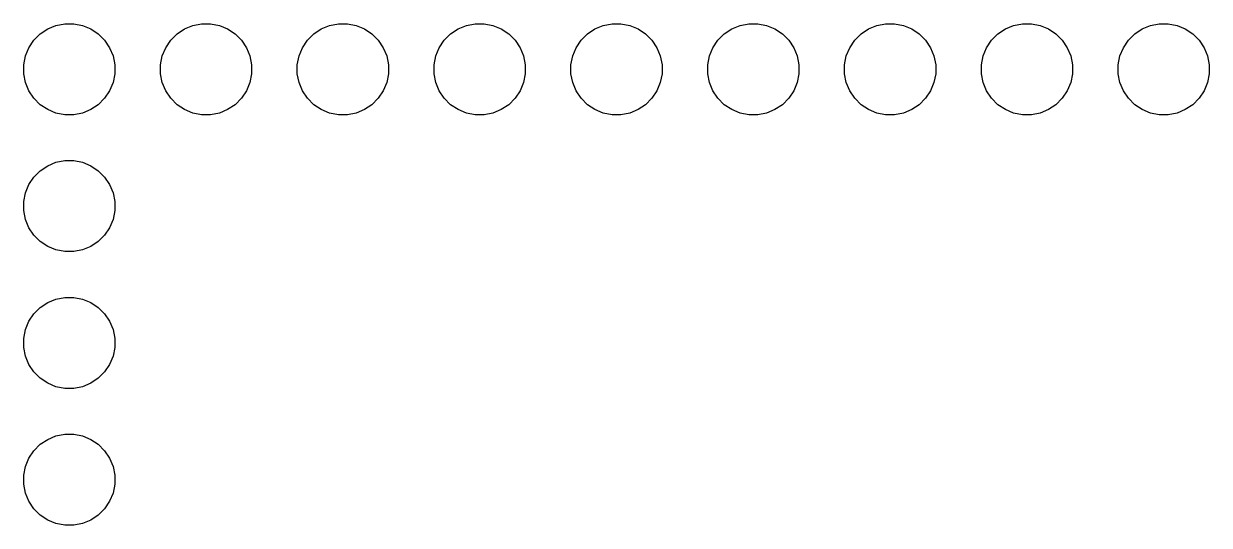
# Model space of a CAD drawing. Header units: millimetres. Extents: x 71 to 173, y -157 to -95.
# Drawn here: x 151.45 to 173.47, y -124.57 to -115.25 of the extents above; entities that cross this region are included whole.
import ezdxf

# ---------------------------------------------------------------- set-up
doc = ezdxf.new("R2010")
doc.units = ezdxf.units.MM
doc.layers.add('B.Mask', color=4, linetype='CONTINUOUS', true_color=0x02ffee)

msp = doc.modelspace()

# ---------------------------------------------------------------- linework, layer by layer
at = {"layer": 'B.Mask', "linetype": 'CONTINUOUS'}
for p, q in [((151.899313, -115.350367), (152.053258, -115.286601)), ((152.053258, -115.286601), (152.216685, -115.254093)), ((152.216685, -115.254093), (152.383315, -115.254093)), ((152.383315, -115.254093), (152.546742, -115.286601)), ((152.546742, -115.286601), (152.700687, -115.350367)), ((154.439313, -115.350367), (154.593258, -115.286601)), ((154.593258, -115.286601), (154.756685, -115.254093)), ((154.756685, -115.254093), (154.923315, -115.254093)), ((154.923315, -115.254093), (155.086742, -115.286601)), ((155.086742, -115.286601), (155.240687, -115.350367)), ((156.979313, -115.350367), (157.133258, -115.286601)), ((157.133258, -115.286601), (157.296685, -115.254093)), ((157.296685, -115.254093), (157.463315, -115.254093)), ((157.463315, -115.254093), (157.626742, -115.286601)), ((157.626742, -115.286601), (157.780687, -115.350367)), ((159.519313, -115.350367), (159.673258, -115.286601)), ((159.673258, -115.286601), (159.836685, -115.254093)), ((159.836685, -115.254093), (160.003315, -115.254093)), ((160.003315, -115.254093), (160.166742, -115.286601)), ((160.166742, -115.286601), (160.320687, -115.350367)), ((162.059313, -115.350367), (162.213258, -115.286601)), ((162.213258, -115.286601), (162.376685, -115.254093)), ((162.376685, -115.254093), (162.543315, -115.254093)), ((162.543315, -115.254093), (162.706742, -115.286601)), ((162.706742, -115.286601), (162.860687, -115.350367)), ((164.599313, -115.350367), (164.753258, -115.286601)), ((164.753258, -115.286601), (164.916685, -115.254093)), ((164.916685, -115.254093), (165.083315, -115.254093)), ((165.083315, -115.254093), (165.246742, -115.286601)), ((165.246742, -115.286601), (165.400687, -115.350367)), ((167.139313, -115.350367), (167.293258, -115.286601)), ((167.293258, -115.286601), (167.456685, -115.254093)), ((167.456685, -115.254093), (167.623315, -115.254093)), ((167.623315, -115.254093), (167.786742, -115.286601)), ((167.786742, -115.286601), (167.940687, -115.350367)), ((169.679313, -115.350367), (169.833258, -115.286601)), ((169.833258, -115.286601), (169.996685, -115.254093)), ((169.996685, -115.254093), (170.163315, -115.254093)), ((170.163315, -115.254093), (170.326742, -115.286601)), ((170.326742, -115.286601), (170.480687, -115.350367)), ((172.219313, -115.350367), (172.373258, -115.286601)), ((172.373258, -115.286601), (172.536685, -115.254093)), ((172.536685, -115.254093), (172.703315, -115.254093)), ((172.703315, -115.254093), (172.866742, -115.286601)), ((172.866742, -115.286601), (173.020687, -115.350367)), ((151.550367, -115.699313), (151.642941, -115.560766)), ((151.642941, -115.560766), (151.760766, -115.442941)), ((151.760766, -115.442941), (151.899313, -115.350367)), ((152.700687, -115.350367), (152.839234, -115.442941)), ((152.839234, -115.442941), (152.957059, -115.560766)), ((152.957059, -115.560766), (153.049633, -115.699313)), ((154.090367, -115.699313), (154.182941, -115.560766)), ((154.182941, -115.560766), (154.300766, -115.442941)), ((154.300766, -115.442941), (154.439313, -115.350367)), ((155.240687, -115.350367), (155.379234, -115.442941)), ((155.379234, -115.442941), (155.497059, -115.560766)), ((155.497059, -115.560766), (155.589633, -115.699313)), ((156.630367, -115.699313), (156.722941, -115.560766)), ((156.722941, -115.560766), (156.840766, -115.442941)), ((156.840766, -115.442941), (156.979313, -115.350367)), ((157.780687, -115.350367), (157.919234, -115.442941)), ((157.919234, -115.442941), (158.037059, -115.560766)), ((158.037059, -115.560766), (158.129633, -115.699313)), ((159.170367, -115.699313), (159.262941, -115.560766)), ((159.262941, -115.560766), (159.380766, -115.442941)), ((159.380766, -115.442941), (159.519313, -115.350367)), ((160.320687, -115.350367), (160.459234, -115.442941)), ((160.459234, -115.442941), (160.577059, -115.560766)), ((160.577059, -115.560766), (160.669633, -115.699313)), ((161.710367, -115.699313), (161.802941, -115.560766)), ((161.802941, -115.560766), (161.920766, -115.442941)), ((161.920766, -115.442941), (162.059313, -115.350367)), ((162.860687, -115.350367), (162.999234, -115.442941)), ((162.999234, -115.442941), (163.117059, -115.560766)), ((163.117059, -115.560766), (163.209633, -115.699313)), ((164.250367, -115.699313), (164.342941, -115.560766)), ((164.342941, -115.560766), (164.460766, -115.442941)), ((164.460766, -115.442941), (164.599313, -115.350367)), ((165.400687, -115.350367), (165.539234, -115.442941)), ((165.539234, -115.442941), (165.657059, -115.560766)), ((165.657059, -115.560766), (165.749633, -115.699313)), ((166.790367, -115.699313), (166.882941, -115.560766)), ((166.882941, -115.560766), (167.000766, -115.442941)), ((167.000766, -115.442941), (167.139313, -115.350367)), ((167.940687, -115.350367), (168.079234, -115.442941)), ((168.079234, -115.442941), (168.197059, -115.560766)), ((168.197059, -115.560766), (168.289633, -115.699313)), ((169.330367, -115.699313), (169.422941, -115.560766)), ((169.422941, -115.560766), (169.540766, -115.442941)), ((169.540766, -115.442941), (169.679313, -115.350367)), ((170.480687, -115.350367), (170.619234, -115.442941)), ((170.619234, -115.442941), (170.737059, -115.560766)), ((170.737059, -115.560766), (170.829633, -115.699313)), ((171.870367, -115.699313), (171.962941, -115.560766)), ((171.962941, -115.560766), (172.080766, -115.442941)), ((172.080766, -115.442941), (172.219313, -115.350367)), ((173.020687, -115.350367), (173.159234, -115.442941)), ((173.159234, -115.442941), (173.277059, -115.560766)), ((173.277059, -115.560766), (173.369633, -115.699313)), ((151.486601, -115.853258), (151.550367, -115.699313)), ((153.049633, -115.699313), (153.113399, -115.853258)), ((154.026601, -115.853258), (154.090367, -115.699313)), ((155.589633, -115.699313), (155.653399, -115.853258)), ((156.566601, -115.853258), (156.630367, -115.699313)), ((158.129633, -115.699313), (158.193399, -115.853258)), ((159.106601, -115.853258), (159.170367, -115.699313)), ((160.669633, -115.699313), (160.733399, -115.853258)), ((161.646601, -115.853258), (161.710367, -115.699313)), ((163.209633, -115.699313), (163.273399, -115.853258)), ((164.186601, -115.853258), (164.250367, -115.699313)), ((165.749633, -115.699313), (165.813399, -115.853258)), ((166.726601, -115.853258), (166.790367, -115.699313)), ((168.289633, -115.699313), (168.353399, -115.853258)), ((169.266601, -115.853258), (169.330367, -115.699313)), ((170.829633, -115.699313), (170.893399, -115.853258)), ((171.806601, -115.853258), (171.870367, -115.699313)), ((173.369633, -115.699313), (173.433399, -115.853258)), ((151.454093, -116.016685), (151.486601, -115.853258)), ((153.113399, -115.853258), (153.145907, -116.016685)), ((153.994093, -116.016685), (154.026601, -115.853258)), ((155.653399, -115.853258), (155.685907, -116.016685)), ((156.534093, -116.016685), (156.566601, -115.853258)), ((158.193399, -115.853258), (158.225907, -116.016685)), ((159.074093, -116.016685), (159.106601, -115.853258)), ((160.733399, -115.853258), (160.765907, -116.016685)), ((161.614093, -116.016685), (161.646601, -115.853258)), ((163.273399, -115.853258), (163.305907, -116.016685)), ((164.154093, -116.016685), (164.186601, -115.853258)), ((165.813399, -115.853258), (165.845907, -116.016685)), ((166.694093, -116.016685), (166.726601, -115.853258)), ((168.353399, -115.853258), (168.385907, -116.016685)), ((169.234093, -116.016685), (169.266601, -115.853258)), ((170.893399, -115.853258), (170.925907, -116.016685)), ((171.774093, -116.016685), (171.806601, -115.853258)), ((173.433399, -115.853258), (173.465907, -116.016685)), ((151.454093, -116.183315), (151.454093, -116.016685)), ((151.486601, -116.346742), (151.454093, -116.183315)), ((153.145907, -116.183315), (153.113399, -116.346742)), ((153.145907, -116.016685), (153.145907, -116.183315)), ((153.994093, -116.183315), (153.994093, -116.016685)), ((154.026601, -116.346742), (153.994093, -116.183315)), ((155.685907, -116.183315), (155.653399, -116.346742)), ((155.685907, -116.016685), (155.685907, -116.183315)), ((156.534093, -116.183315), (156.534093, -116.016685)), ((156.566601, -116.346742), (156.534093, -116.183315)), ((158.225907, -116.183315), (158.193399, -116.346742)), ((158.225907, -116.016685), (158.225907, -116.183315)), ((159.074093, -116.183315), (159.074093, -116.016685)), ((159.106601, -116.346742), (159.074093, -116.183315)), ((160.765907, -116.183315), (160.733399, -116.346742)), ((160.765907, -116.016685), (160.765907, -116.183315)), ((161.614093, -116.183315), (161.614093, -116.016685)), ((161.646601, -116.346742), (161.614093, -116.183315)), ((163.305907, -116.183315), (163.273399, -116.346742)), ((163.305907, -116.016685), (163.305907, -116.183315)), ((164.154093, -116.183315), (164.154093, -116.016685)), ((164.186601, -116.346742), (164.154093, -116.183315)), ((165.845907, -116.183315), (165.813399, -116.346742)), ((165.845907, -116.016685), (165.845907, -116.183315)), ((166.694093, -116.183315), (166.694093, -116.016685)), ((166.726601, -116.346742), (166.694093, -116.183315)), ((168.385907, -116.183315), (168.353399, -116.346742)), ((168.385907, -116.016685), (168.385907, -116.183315)), ((169.234093, -116.183315), (169.234093, -116.016685)), ((169.266601, -116.346742), (169.234093, -116.183315)), ((170.925907, -116.183315), (170.893399, -116.346742)), ((170.925907, -116.016685), (170.925907, -116.183315)), ((171.774093, -116.183315), (171.774093, -116.016685)), ((171.806601, -116.346742), (171.774093, -116.183315)), ((173.465907, -116.183315), (173.433399, -116.346742)), ((173.465907, -116.016685), (173.465907, -116.183315)), ((151.550367, -116.500687), (151.486601, -116.346742)), ((153.113399, -116.346742), (153.049633, -116.500687)), ((154.090367, -116.500687), (154.026601, -116.346742)), ((155.653399, -116.346742), (155.589633, -116.500687)), ((156.630367, -116.500687), (156.566601, -116.346742)), ((158.193399, -116.346742), (158.129633, -116.500687)), ((159.170367, -116.500687), (159.106601, -116.346742)), ((160.733399, -116.346742), (160.669633, -116.500687)), ((161.710367, -116.500687), (161.646601, -116.346742)), ((163.273399, -116.346742), (163.209633, -116.500687)), ((164.250367, -116.500687), (164.186601, -116.346742)), ((165.813399, -116.346742), (165.749633, -116.500687)), ((166.790367, -116.500687), (166.726601, -116.346742)), ((168.353399, -116.346742), (168.289633, -116.500687)), ((169.330367, -116.500687), (169.266601, -116.346742)), ((170.893399, -116.346742), (170.829633, -116.500687)), ((171.870367, -116.500687), (171.806601, -116.346742)), ((173.433399, -116.346742), (173.369633, -116.500687)), ((151.642941, -116.639234), (151.550367, -116.500687)), ((151.760766, -116.757059), (151.642941, -116.639234)), ((152.957059, -116.639234), (152.839234, -116.757059)), ((153.049633, -116.500687), (152.957059, -116.639234)), ((154.182941, -116.639234), (154.090367, -116.500687)), ((154.300766, -116.757059), (154.182941, -116.639234)), ((155.497059, -116.639234), (155.379234, -116.757059)), ((155.589633, -116.500687), (155.497059, -116.639234)), ((156.722941, -116.639234), (156.630367, -116.500687)), ((156.840766, -116.757059), (156.722941, -116.639234)), ((158.037059, -116.639234), (157.919234, -116.757059)), ((158.129633, -116.500687), (158.037059, -116.639234)), ((159.262941, -116.639234), (159.170367, -116.500687)), ((159.380766, -116.757059), (159.262941, -116.639234)), ((160.577059, -116.639234), (160.459234, -116.757059)), ((160.669633, -116.500687), (160.577059, -116.639234)), ((161.802941, -116.639234), (161.710367, -116.500687)), ((161.920766, -116.757059), (161.802941, -116.639234)), ((163.117059, -116.639234), (162.999234, -116.757059)), ((163.209633, -116.500687), (163.117059, -116.639234)), ((164.342941, -116.639234), (164.250367, -116.500687)), ((164.460766, -116.757059), (164.342941, -116.639234)), ((165.657059, -116.639234), (165.539234, -116.757059)), ((165.749633, -116.500687), (165.657059, -116.639234)), ((166.882941, -116.639234), (166.790367, -116.500687)), ((167.000766, -116.757059), (166.882941, -116.639234)), ((168.197059, -116.639234), (168.079234, -116.757059)), ((168.289633, -116.500687), (168.197059, -116.639234)), ((169.422941, -116.639234), (169.330367, -116.500687)), ((169.540766, -116.757059), (169.422941, -116.639234)), ((170.737059, -116.639234), (170.619234, -116.757059)), ((170.829633, -116.500687), (170.737059, -116.639234)), ((171.962941, -116.639234), (171.870367, -116.500687)), ((172.080766, -116.757059), (171.962941, -116.639234)), ((173.277059, -116.639234), (173.159234, -116.757059)), ((173.369633, -116.500687), (173.277059, -116.639234)), ((151.899313, -116.849633), (151.760766, -116.757059)), ((152.053258, -116.913399), (151.899313, -116.849633)), ((152.700687, -116.849633), (152.546742, -116.913399)), ((152.839234, -116.757059), (152.700687, -116.849633)), ((154.439313, -116.849633), (154.300766, -116.757059)), ((154.593258, -116.913399), (154.439313, -116.849633)), ((155.240687, -116.849633), (155.086742, -116.913399)), ((155.379234, -116.757059), (155.240687, -116.849633)), ((156.979313, -116.849633), (156.840766, -116.757059)), ((157.133258, -116.913399), (156.979313, -116.849633)), ((157.780687, -116.849633), (157.626742, -116.913399)), ((157.919234, -116.757059), (157.780687, -116.849633)), ((159.519313, -116.849633), (159.380766, -116.757059)), ((159.673258, -116.913399), (159.519313, -116.849633)), ((160.320687, -116.849633), (160.166742, -116.913399)), ((160.459234, -116.757059), (160.320687, -116.849633)), ((162.059313, -116.849633), (161.920766, -116.757059)), ((162.213258, -116.913399), (162.059313, -116.849633)), ((162.860687, -116.849633), (162.706742, -116.913399)), ((162.999234, -116.757059), (162.860687, -116.849633)), ((164.599313, -116.849633), (164.460766, -116.757059)), ((164.753258, -116.913399), (164.599313, -116.849633)), ((165.400687, -116.849633), (165.246742, -116.913399)), ((165.539234, -116.757059), (165.400687, -116.849633)), ((167.139313, -116.849633), (167.000766, -116.757059)), ((167.293258, -116.913399), (167.139313, -116.849633)), ((167.940687, -116.849633), (167.786742, -116.913399)), ((168.079234, -116.757059), (167.940687, -116.849633)), ((169.679313, -116.849633), (169.540766, -116.757059)), ((169.833258, -116.913399), (169.679313, -116.849633)), ((170.480687, -116.849633), (170.326742, -116.913399)), ((170.619234, -116.757059), (170.480687, -116.849633)), ((172.219313, -116.849633), (172.080766, -116.757059)), ((172.373258, -116.913399), (172.219313, -116.849633)), ((173.020687, -116.849633), (172.866742, -116.913399)), ((173.159234, -116.757059), (173.020687, -116.849633)), ((152.216685, -116.945907), (152.053258, -116.913399)), ((152.383315, -116.945907), (152.216685, -116.945907)), ((152.546742, -116.913399), (152.383315, -116.945907)), ((154.756685, -116.945907), (154.593258, -116.913399)), ((154.923315, -116.945907), (154.756685, -116.945907)), ((155.086742, -116.913399), (154.923315, -116.945907)), ((157.296685, -116.945907), (157.133258, -116.913399)), ((157.463315, -116.945907), (157.296685, -116.945907)), ((157.626742, -116.913399), (157.463315, -116.945907)), ((159.836685, -116.945907), (159.673258, -116.913399)), ((160.003315, -116.945907), (159.836685, -116.945907)), ((160.166742, -116.913399), (160.003315, -116.945907)), ((162.376685, -116.945907), (162.213258, -116.913399)), ((162.543315, -116.945907), (162.376685, -116.945907)), ((162.706742, -116.913399), (162.543315, -116.945907)), ((164.916685, -116.945907), (164.753258, -116.913399)), ((165.083315, -116.945907), (164.916685, -116.945907)), ((165.246742, -116.913399), (165.083315, -116.945907)), ((167.456685, -116.945907), (167.293258, -116.913399)), ((167.623315, -116.945907), (167.456685, -116.945907)), ((167.786742, -116.913399), (167.623315, -116.945907)), ((169.996685, -116.945907), (169.833258, -116.913399)), ((170.163315, -116.945907), (169.996685, -116.945907)), ((170.326742, -116.913399), (170.163315, -116.945907)), ((172.536685, -116.945907), (172.373258, -116.913399)), ((172.703315, -116.945907), (172.536685, -116.945907)), ((172.866742, -116.913399), (172.703315, -116.945907)), ((151.642941, -118.100766), (151.760766, -117.982941)), ((151.760766, -117.982941), (151.899313, -117.890367)), ((151.899313, -117.890367), (152.053258, -117.826601)), ((152.053258, -117.826601), (152.216685, -117.794093)), ((152.216685, -117.794093), (152.383315, -117.794093)), ((152.383315, -117.794093), (152.546742, -117.826601)), ((152.546742, -117.826601), (152.700687, -117.890367)), ((152.700687, -117.890367), (152.839234, -117.982941)), ((152.839234, -117.982941), (152.957059, -118.100766)), ((151.550367, -118.239313), (151.642941, -118.100766)), ((152.957059, -118.100766), (153.049633, -118.239313)), ((151.454093, -118.556685), (151.486601, -118.393258)), ((151.486601, -118.393258), (151.550367, -118.239313)), ((153.049633, -118.239313), (153.113399, -118.393258)), ((153.113399, -118.393258), (153.145907, -118.556685)), ((151.454093, -118.723315), (151.454093, -118.556685)), ((153.145907, -118.556685), (153.145907, -118.723315)), ((151.486601, -118.886742), (151.454093, -118.723315)), ((153.145907, -118.723315), (153.113399, -118.886742)), ((151.550367, -119.040687), (151.486601, -118.886742)), ((151.642941, -119.179234), (151.550367, -119.040687)), ((153.049633, -119.040687), (152.957059, -119.179234)), ((153.113399, -118.886742), (153.049633, -119.040687)), ((151.760766, -119.297059), (151.642941, -119.179234)), ((151.899313, -119.389633), (151.760766, -119.297059)), ((152.839234, -119.297059), (152.700687, -119.389633)), ((152.957059, -119.179234), (152.839234, -119.297059)), ((152.053258, -119.453399), (151.899313, -119.389633)), ((152.216685, -119.485907), (152.053258, -119.453399)), ((152.383315, -119.485907), (152.216685, -119.485907)), ((152.546742, -119.453399), (152.383315, -119.485907)), ((152.700687, -119.389633), (152.546742, -119.453399)), ((151.899313, -120.430367), (152.053258, -120.366601)), ((152.053258, -120.366601), (152.216685, -120.334093)), ((152.216685, -120.334093), (152.383315, -120.334093)), ((152.383315, -120.334093), (152.546742, -120.366601)), ((152.546742, -120.366601), (152.700687, -120.430367)), ((151.642941, -120.640766), (151.760766, -120.522941)), ((151.760766, -120.522941), (151.899313, -120.430367)), ((152.700687, -120.430367), (152.839234, -120.522941)), ((152.839234, -120.522941), (152.957059, -120.640766)), ((151.486601, -120.933258), (151.550367, -120.779313)), ((151.550367, -120.779313), (151.642941, -120.640766)), ((152.957059, -120.640766), (153.049633, -120.779313)), ((153.049633, -120.779313), (153.113399, -120.933258)), ((151.454093, -121.096685), (151.486601, -120.933258)), ((153.113399, -120.933258), (153.145907, -121.096685)), ((151.454093, -121.263315), (151.454093, -121.096685)), ((151.486601, -121.426742), (151.454093, -121.263315)), ((153.145907, -121.263315), (153.113399, -121.426742)), ((153.145907, -121.096685), (153.145907, -121.263315)), ((151.550367, -121.580687), (151.486601, -121.426742)), ((153.113399, -121.426742), (153.049633, -121.580687)), ((151.642941, -121.719234), (151.550367, -121.580687)), ((151.760766, -121.837059), (151.642941, -121.719234)), ((152.957059, -121.719234), (152.839234, -121.837059)), ((153.049633, -121.580687), (152.957059, -121.719234)), ((151.899313, -121.929633), (151.760766, -121.837059)), ((152.053258, -121.993399), (151.899313, -121.929633)), ((152.700687, -121.929633), (152.546742, -121.993399)), ((152.839234, -121.837059), (152.700687, -121.929633)), ((152.216685, -122.025907), (152.053258, -121.993399)), ((152.383315, -122.025907), (152.216685, -122.025907)), ((152.546742, -121.993399), (152.383315, -122.025907)), ((151.760766, -123.062941), (151.899313, -122.970367)), ((151.899313, -122.970367), (152.053258, -122.906601)), ((152.053258, -122.906601), (152.216685, -122.874093)), ((152.216685, -122.874093), (152.383315, -122.874093)), ((152.383315, -122.874093), (152.546742, -122.906601)), ((152.546742, -122.906601), (152.700687, -122.970367)), ((152.700687, -122.970367), (152.839234, -123.062941)), ((151.550367, -123.319313), (151.642941, -123.180766)), ((151.642941, -123.180766), (151.760766, -123.062941)), ((152.839234, -123.062941), (152.957059, -123.180766)), ((152.957059, -123.180766), (153.049633, -123.319313)), ((151.454093, -123.636685), (151.486601, -123.473258)), ((151.486601, -123.473258), (151.550367, -123.319313)), ((153.049633, -123.319313), (153.113399, -123.473258)), ((153.113399, -123.473258), (153.145907, -123.636685)), ((151.454093, -123.803315), (151.454093, -123.636685)), ((153.145907, -123.636685), (153.145907, -123.803315)), ((151.486601, -123.966742), (151.454093, -123.803315)), ((153.145907, -123.803315), (153.113399, -123.966742)), ((151.550367, -124.120687), (151.486601, -123.966742)), ((151.642941, -124.259234), (151.550367, -124.120687)), ((153.049633, -124.120687), (152.957059, -124.259234)), ((153.113399, -123.966742), (153.049633, -124.120687)), ((151.760766, -124.377059), (151.642941, -124.259234)), ((152.957059, -124.259234), (152.839234, -124.377059)), ((151.899313, -124.469633), (151.760766, -124.377059)), ((152.053258, -124.533399), (151.899313, -124.469633)), ((152.216685, -124.565907), (152.053258, -124.533399)), ((152.383315, -124.565907), (152.216685, -124.565907)), ((152.546742, -124.533399), (152.383315, -124.565907)), ((152.700687, -124.469633), (152.546742, -124.533399)), ((152.839234, -124.377059), (152.700687, -124.469633))]:
    msp.add_line(p, q, dxfattribs=at)

doc.saveas('drawing.dxf')
